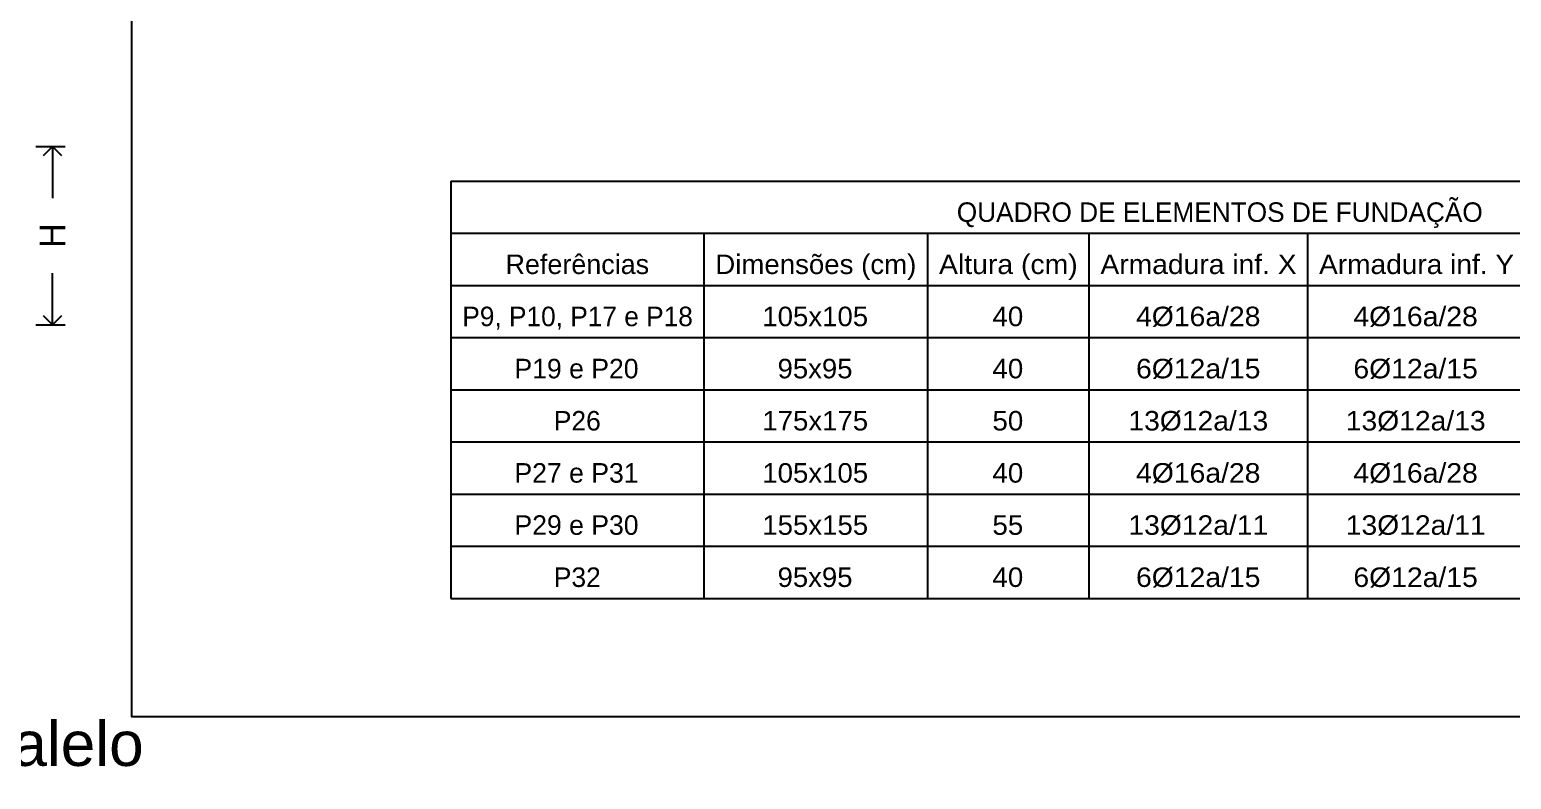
# Model space of a CAD drawing. Header units: millimetres. Extents: x 2071 to 2712, y 1262 to 1380.
# Drawn here: x 2220.74 to 2232.4, y 1350.72 to 1356.61 of the extents above; entities that cross this region are included whole.
import ezdxf
from ezdxf.enums import TextEntityAlignment as Align

# ---------------------------------------------------------------- set-up
doc = ezdxf.new("R2010")
doc.units = ezdxf.units.MM
doc.layers.add('.pormenores', color=8, linetype='Continuous')
doc.styles.add('CS_Isocp', font='')
doc.styles.add('CYPETXT', font='arial', dxfattribs={"height": 0.2})
doc.styles.get('CS_Isocp').set_extended_font_data('Century Gothic')

# ---------------------------------------------------------------- blocks, each defined once
blk = doc.blocks.new('_Open90')
at = {"color": 0, "linetype": 'ByBlock', "lineweight": -2}
for p, q in [((0, 0), (-1, 0)), ((-0.5, 0.5), (0, 0)), ((0, 0), (-0.5, -0.5))]:
    blk.add_line(p, q, dxfattribs=at)

msp = doc.modelspace()

# ---------------------------------------------------------------- linework, layer by layer
at = {"layer": '.pormenores', "color": 8}
for p, q in [((2220.79466, 1355.68952), (2221.02448, 1355.68952)), ((2220.92448, 1355.54812), (2220.92448, 1355.28527)), ((2220.92448, 1354.43092), (2220.92448, 1354.69377)), ((2220.79466, 1354.28952), (2221.02448, 1354.28952))]:
    msp.add_line(p, q, dxfattribs=at)
at = {"layer": '.pormenores'}
for p, q in [((2224.05864, 1355.41783), (2236.15864, 1355.41783)), ((2224.05864, 1355.41783), (2224.05864, 1352.13783)), ((2224.05864, 1355.00783), (2236.15864, 1355.00783)), ((2226.04864, 1355.00783), (2226.04864, 1352.13783)), ((2227.80864, 1355.00783), (2227.80864, 1352.13783)), ((2229.07864, 1355.00783), (2229.07864, 1352.13783)), ((2230.79864, 1355.00783), (2230.79864, 1352.13783)), ((2224.05864, 1354.59783), (2236.15864, 1354.59783)), ((2224.05864, 1354.18783), (2236.15864, 1354.18783)), ((2224.05864, 1353.77783), (2236.15864, 1353.77783)), ((2224.05864, 1353.36783), (2236.15864, 1353.36783)), ((2224.05864, 1352.95783), (2236.15864, 1352.95783)), ((2224.05864, 1352.54783), (2236.15864, 1352.54783)), ((2224.05864, 1352.13783), (2236.15864, 1352.13783))]:
    msp.add_line(p, q, dxfattribs=at)
at = {"layer": '.pormenores', "color": 8}
msp.add_lwpolyline([(2239.08232, 1351.20836), (2239.08232, 1375.462), (2221.54482, 1375.462), (2221.54482, 1351.20836)], close=True, dxfattribs=at)

# ---------------------------------------------------------------- block references
at = {"layer": '.pormenores', "color": 8, "xscale": 0.1414000000000044, "yscale": 0.1414000000000044, "zscale": 0.1414000000000044}
for p, rotation in [((2220.92448, 1355.68952), 90), ((2220.92448, 1354.28952), 270)]:
    msp.add_blockref('_Open90', p, dxfattribs=dict(at, rotation=rotation))

# ---------------------------------------------------------------- texts
at = {"layer": '.pormenores', "style": 'CYPETXT'}
for s, height, width, p, p2 in [('QUADRO DE ELEMENTOS DE FUNDAÇÃO', 0.1533333, 0.963034, (2228.03864, 1355.09783), (2232.17639, 1355.09783)), ('Referências', 0.1533333, 0.988196, (2224.48864, 1354.68783), (2225.61814, 1354.68783)), ('Dimensões (cm)', 0.1533333, 1.014483, (2226.13864, 1354.68783), (2227.72039, 1354.68783)), ('Altura (cm)', 0.1533333, 1.041975, (2227.89864, 1354.68783), (2228.98989, 1354.68783)), ('Armadura inf. X', 0.1533333, 1.037194, (2229.16864, 1354.68783), (2230.71214, 1354.68783)), ('Armadura inf. Y', 0.1533333, 1.031147, (2230.88864, 1354.68783), (2232.42314, 1354.68783)), ('P9, P10, P17 e P18', 0.1533333, 0.963793, (2224.14864, 1354.27783), (2225.96214, 1354.27783)), ('105x105', 0.153333, 1.012907, (2226.50864, 1354.27783), (2227.34114, 1354.27783)), ('40', 0.153333, 1.019882, (2228.31864, 1354.27783), (2228.56164, 1354.27783)), ('4%%c16a/28', 0.153333, 1.110443, (2229.44864, 1354.27783), (2230.42739, 1354.27783)), ('4%%c16a/28', 0.153333, 1.110443, (2231.15864, 1354.27783), (2232.13739, 1354.27783)), ('P19 e P20', 0.153333, 0.976078, (2224.55864, 1353.86783), (2225.53514, 1353.86783)), ('95x95', 0.153333, 1.01006, (2226.62864, 1353.86783), (2227.21814, 1353.86783)), ('40', 0.153333, 1.019882, (2228.31864, 1353.86783), (2228.56164, 1353.86783)), ('6%%c12a/15', 0.153333, 1.110443, (2229.44864, 1353.86783), (2230.42739, 1353.86783)), ('6%%c12a/15', 0.153333, 1.110443, (2231.15864, 1353.86783), (2232.13739, 1353.86783)), ('P26', 0.153333, 0.968156, (2224.86864, 1353.45783), (2225.23764, 1353.45783)), ('175x175', 0.153333, 1.012907, (2226.50864, 1353.45783), (2227.34114, 1353.45783)), ('50', 0.153333, 1.019882, (2228.31864, 1353.45783), (2228.56164, 1353.45783)), ('13%%c12a/13', 0.1533333, 1.09966, (2229.38864, 1353.45783), (2230.48889, 1353.45783)), ('13%%c12a/13', 0.1533333, 1.09966, (2231.09864, 1353.45783), (2232.19889, 1353.45783)), ('P27 e P31', 0.153333, 0.976078, (2224.55864, 1353.04783), (2225.53514, 1353.04783)), ('105x105', 0.153333, 1.012907, (2226.50864, 1353.04783), (2227.34114, 1353.04783)), ('40', 0.153333, 1.019882, (2228.31864, 1353.04783), (2228.56164, 1353.04783)), ('4%%c16a/28', 0.153333, 1.110443, (2229.44864, 1353.04783), (2230.42739, 1353.04783)), ('4%%c16a/28', 0.153333, 1.110443, (2231.15864, 1353.04783), (2232.13739, 1353.04783)), ('P29 e P30', 0.153333, 0.976078, (2224.55864, 1352.63783), (2225.53514, 1352.63783)), ('155x155', 0.153333, 1.012907, (2226.50864, 1352.63783), (2227.34114, 1352.63783)), ('55', 0.153333, 1.019882, (2228.31864, 1352.63783), (2228.56164, 1352.63783)), ('13%%c12a/11', 0.1533333, 1.09966, (2229.38864, 1352.63783), (2230.48889, 1352.63783)), ('13%%c12a/11', 0.1533333, 1.09966, (2231.09864, 1352.63783), (2232.19889, 1352.63783)), ('P32', 0.153333, 0.968156, (2224.86864, 1352.22783), (2225.23764, 1352.22783)), ('95x95', 0.153333, 1.01006, (2226.62864, 1352.22783), (2227.21814, 1352.22783)), ('40', 0.153333, 1.019882, (2228.31864, 1352.22783), (2228.56164, 1352.22783)), ('6%%c12a/15', 0.153333, 1.110443, (2229.44864, 1352.22783), (2230.42739, 1352.22783)), ('6%%c12a/15', 0.153333, 1.110443, (2231.15864, 1352.22783), (2232.13739, 1352.22783))]:
    msp.add_text(s, height=height, dxfattribs=dict(at, width=width)).set_placement(p, p2, align=Align.FIT)
at = {"layer": '.pormenores', "color": 8, "insert": (2220.92448, 1354.98952), "char_height": 0.2, "attachment_point": 5, "rotation": 90, "style": 'CS_Isocp'}
msp.add_mtext('\\A1;H', dxfattribs=at)
at = {"layer": '.pormenores', "color": 8, "linetype": 'Continuous', "insert": (2218.02721, 1351.75437), "char_height": 0.35, "width": 7.9349709, "attachment_point": 2, "style": 'CYPETXT'}
msp.add_mtext('PLA9\\PApoio em muro de betão paralelo', dxfattribs=at)

doc.saveas('drawing.dxf')
